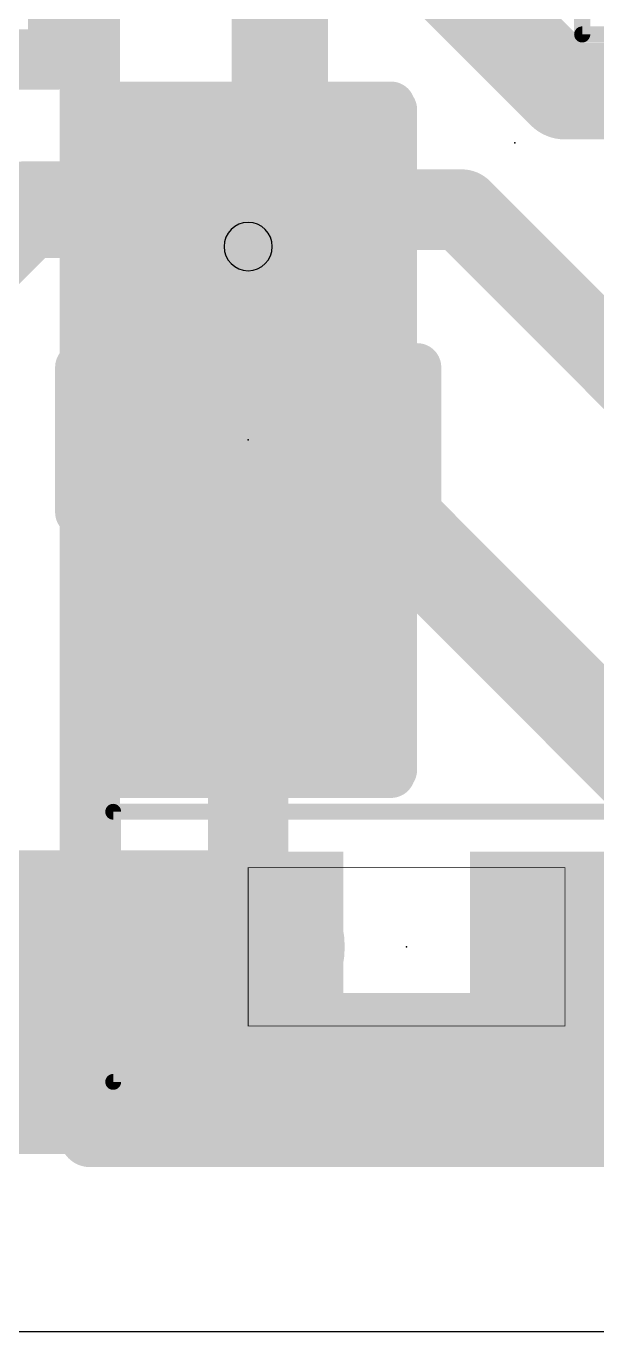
# Model space of a CAD drawing. Extents: x 23.6 to 57.9, y 14.1 to 54.9.
# Drawn here: x 31.899 to 33.701, y 14.085 to 18.205 of the extents above; entities that cross this region are included whole.
import ezdxf

# ---------------------------------------------------------------- set-up
doc = ezdxf.new("R2010")
doc.units = 0
for name, color, linetype in [('1', 12, 'CONTINUOUS'), ('15', 30, 'CONTINUOUS'), ('2', 41, 'CONTINUOUS'), ('20', 31, 'CONTINUOUS'), ('21', 253, 'CONTINUOUS'), ('22', 253, 'CONTINUOUS'), ('23', 53, 'CONTINUOUS'), ('24', 53, 'CONTINUOUS'), ('39', 12, 'CONTINUOUS'), ('41', 12, 'CONTINUOUS'), ('51', 253, 'CONTINUOUS'), ('52', 253, 'CONTINUOUS')]:
    doc.layers.add(name, color=color, linetype=linetype)

# ---------------------------------------------------------------- blocks, each defined once
blk = doc.blocks.new('RECT')
blk.add_solid([(-0.5, -0.5), (0.5, -0.5), (-0.5, 0.5), (0.5, 0.5)])

msp = doc.modelspace()

# ---------------------------------------------------------------- linework, layer by layer
at = {"layer": '1'}
for points, const_width in [([(33.6, 18), (33.2, 18.4)], 0.3048), ([(33.875, 18), (33.6, 18)], 0.3048), ([(31.8964, 17.6262), (31.2702, 17)], 0.3048), ([(32.6, 17.6262), (31.8964, 17.6262)], 0.3048), ([(33.2738, 17.6262), (32.6, 17.6262)], 0.254), ([(33.2738, 17.6262), (34.2, 16.7)], 0.254), ([(32.6, 16.1738), (32.6, 15.3)], 0.254), ([(32.6, 15.3), (30, 15.3)], 0.6096), ([(32.6, 15.3), (31.6, 15.3)], 0.3048), ([(34.4, 15.3), (33.6, 15.3)], 0.254), ([(46.8, 14.9), (29.7, 14.9)], 0.508)]:
    msp.add_lwpolyline(points, dxfattribs=dict(at, const_width=const_width))
for points, const_width in [([(33.6, 18.0762, 1), (33.6, 17.9238)], 0.1524), ([(33.5461, 17.9461, 1), (33.6539, 18.0539)], 0.1524), ([(31.8964, 17.7024, 1), (31.8964, 17.55)], 0.1524), ([(31.9503, 17.5723, 1), (31.8425, 17.6801)], 0.1524), ([(32.6, 17.55, 1), (32.6, 17.7024)], 0.1524), ([(32.6, 17.6897, 1), (32.6, 17.5627)], 0.127), ([(33.3187, 17.6711, 1), (33.2289, 17.5813)], 0.127), ([(33.2738, 17.5627, 1), (33.2738, 17.6897)], 0.127), ([(32.6635, 16.1738, 1), (32.5365, 16.1738)], 0.127), ([(32.6, 15.1476, 1), (32.6, 15.4524)], 0.3048), ([(32.6, 15.2238, 1), (32.6, 15.3762)], 0.1524), ([(33.6, 15.3635, 1), (33.6, 15.2365)], 0.127), ([(32.5365, 15.3, 1), (32.6635, 15.3)], 0.127)]:
    msp.add_lwpolyline(points, format="xyb", dxfattribs=dict(at, const_width=const_width))
at = {"layer": '15'}
for points, const_width in [([(32, 18.1), (32, 50)], 0.19), ([(32.7, 49.9), (32.7, 17)], 0.3048), ([(25.4, 18.1), (32, 18.1)], 0.19), ([(32.7, 17), (35, 14.7)], 0.3048)]:
    msp.add_lwpolyline(points, dxfattribs=dict(at, const_width=const_width))
for points, const_width in [([(32, 18.0525, 1), (32, 18.1475)], 0.095), ([(31.9525, 18.1, 1), (32.0475, 18.1)], 0.095), ([(32.7539, 17.0539, 1), (32.6461, 16.9461)], 0.1524), ([(32.6238, 17, 1), (32.7762, 17)], 0.1524)]:
    msp.add_lwpolyline(points, format="xyb", dxfattribs=dict(at, const_width=const_width))
at = {"layer": '2', "const_width": 0.19}
for points in [[(32.1, 25), (32.1, 14.7)], [(32.1, 14.7), (45.9, 14.7)]]:
    msp.add_lwpolyline(points, dxfattribs=at)
at = {"layer": '2', "const_width": 0.095}
for points in [[(32.1, 14.7475, 1), (32.1, 14.6525)], [(32.0525, 14.7, 1), (32.1475, 14.7)]]:
    msp.add_lwpolyline(points, format="xyb", dxfattribs=at)
at = {"layer": '20'}
msp.add_line((54.709, 14.085), (26.004, 14.085), dxfattribs=at)
at = {"layer": '21', "const_width": 0.1524}
for points in [[(32.0666, 17.1286), (32.0666, 16.6714)], [(33.1334, 16.6714), (33.1334, 17.1286)]]:
    msp.add_lwpolyline(points, dxfattribs=at)
at = {"layer": '21', "const_width": 0.0762}
for points in [[(32.1047, 17.1286, 1), (32.0285, 17.1286)], [(33.1715, 17.1286, 1), (33.0953, 17.1286)], [(32.0285, 16.6714, 1), (32.1047, 16.6714)], [(33.0953, 16.6714, 1), (33.1715, 16.6714)]]:
    msp.add_lwpolyline(points, format="xyb", dxfattribs=at)
at = {"layer": '22', "const_width": 0.127}
msp.add_lwpolyline([(31.192, 14.837), (35.692, 14.837)], dxfattribs=at)
at = {"layer": '23', "const_width": 0.1524}
for points in [[(32.6, 17.154), (32.6, 16.646)], [(32.346, 16.9), (32.854, 16.9)]]:
    msp.add_lwpolyline(points, dxfattribs=at)
at = {"layer": '23', "const_width": 0.0762}
for points in [[(32.6381, 17.154, 1), (32.5619, 17.154)], [(32.346, 16.9381, 1), (32.346, 16.8619)], [(32.854, 16.8619, 1), (32.854, 16.9381)], [(32.5619, 16.646, 1), (32.6381, 16.646)]]:
    msp.add_lwpolyline(points, format="xyb", dxfattribs=at)
at = {"layer": '23'}
for p in [(32.6, 16.9), (33.1, 15.3)]:
    msp.add_point(p, dxfattribs=at)
at = {"layer": '24'}
msp.add_point((33.442, 17.837), dxfattribs=at)
at = {"layer": '39'}
for points, const_width in [([(33.6546, 18.1789), (33.6546, 19.5789)], 0.0508), ([(36.8546, 18.1789), (33.6546, 18.1789)], 0.0508), ([(32.1428, 17.9414), (33.0572, 17.9414)], 0.1524), ([(32.1428, 15.8586), (32.1428, 17.9414)], 0.1524), ([(32.1492, 17.954), (33.0508, 17.954)], 0.1524), ([(32.1492, 15.846), (32.1492, 17.954)], 0.1524), ([(33.0508, 17.954), (33.0508, 15.846)], 0.1524), ([(33.0572, 17.9414), (33.0572, 15.8586)], 0.1524), ([(32.1492, 17.8308), (33.0508, 17.8308)], 0.1524), ([(32.1492, 17.6784), (33.0508, 17.6784)], 0.1524), ([(32.1492, 17.526), (33.0508, 17.526)], 0.1524), ([(32.1492, 17.3736), (33.0508, 17.3736)], 0.1524), ([(32.1492, 17.2212), (33.0508, 17.2212)], 0.1524), ([(32.1492, 17.0688), (33.0508, 17.0688)], 0.1524), ([(32.1492, 16.9164), (33.0508, 16.9164)], 0.1524), ([(32.1492, 16.764), (33.0508, 16.764)], 0.1524), ([(32.1492, 16.6116), (33.0508, 16.6116)], 0.1524), ([(32.1492, 16.4592), (33.0508, 16.4592)], 0.1524), ([(32.1492, 16.3068), (33.0508, 16.3068)], 0.1524), ([(32.1492, 16.1544), (33.0508, 16.1544)], 0.1524), ([(32.1492, 16.002), (33.0508, 16.002)], 0.1524), ([(33.0572, 15.8586), (32.1428, 15.8586)], 0.1524), ([(32.1492, 15.8496), (33.0508, 15.8496)], 0.1524), ([(33.0508, 15.846), (32.1492, 15.846)], 0.1524), ([(34.0262, 15.7262), (32.1738, 15.7262)], 0.05), ([(32.1738, 15.7262), (32.1738, 14.8738)], 0.05), ([(32.1738, 14.8738), (34.0262, 14.8738)], 0.05)]:
    msp.add_lwpolyline(points, dxfattribs=dict(at, const_width=const_width))
for points, const_width in [([(33.6546, 18.1916, 1), (33.6546, 18.1662)], 0.0254), ([(33.6419, 18.1789, 1), (33.6673, 18.1789)], 0.0254), ([(32.1428, 17.9795, 1), (32.1428, 17.9033)], 0.0762), ([(32.1809, 17.9414, 1), (32.1047, 17.9414)], 0.0762), ([(32.1492, 17.9921, 1), (32.1492, 17.9159)], 0.0762), ([(32.1873, 17.954, 1), (32.1111, 17.954)], 0.0762), ([(33.0889, 17.954, 1), (33.0127, 17.954)], 0.0762), ([(33.0953, 17.9414, 1), (33.0191, 17.9414)], 0.0762), ([(33.0508, 17.9159, 1), (33.0508, 17.9921)], 0.0762), ([(33.0572, 17.9033, 1), (33.0572, 17.9795)], 0.0762), ([(32.1492, 17.8689, 1), (32.1492, 17.7927)], 0.0762), ([(33.0508, 17.7927, 1), (33.0508, 17.8689)], 0.0762), ([(32.1492, 17.7165, 1), (32.1492, 17.6403)], 0.0762), ([(33.0508, 17.6403, 1), (33.0508, 17.7165)], 0.0762), ([(32.1492, 17.5641, 1), (32.1492, 17.4879)], 0.0762), ([(33.0508, 17.4879, 1), (33.0508, 17.5641)], 0.0762), ([(32.1492, 17.4117, 1), (32.1492, 17.3355)], 0.0762), ([(33.0508, 17.3355, 1), (33.0508, 17.4117)], 0.0762), ([(32.1492, 17.2593, 1), (32.1492, 17.1831)], 0.0762), ([(33.0508, 17.1831, 1), (33.0508, 17.2593)], 0.0762), ([(32.1492, 17.1069, 1), (32.1492, 17.0307)], 0.0762), ([(33.0508, 17.0307, 1), (33.0508, 17.1069)], 0.0762), ([(32.1492, 16.9545, 1), (32.1492, 16.8783)], 0.0762), ([(33.0508, 16.8783, 1), (33.0508, 16.9545)], 0.0762), ([(32.1492, 16.8021, 1), (32.1492, 16.7259)], 0.0762), ([(33.0508, 16.7259, 1), (33.0508, 16.8021)], 0.0762), ([(32.1492, 16.6497, 1), (32.1492, 16.5735)], 0.0762), ([(33.0508, 16.5735, 1), (33.0508, 16.6497)], 0.0762), ([(32.1492, 16.4973, 1), (32.1492, 16.4211)], 0.0762), ([(33.0508, 16.4211, 1), (33.0508, 16.4973)], 0.0762), ([(32.1492, 16.3449, 1), (32.1492, 16.2687)], 0.0762), ([(33.0508, 16.2687, 1), (33.0508, 16.3449)], 0.0762), ([(32.1492, 16.1925, 1), (32.1492, 16.1163)], 0.0762), ([(33.0508, 16.1163, 1), (33.0508, 16.1925)], 0.0762), ([(32.1492, 16.0401, 1), (32.1492, 15.9639)], 0.0762), ([(33.0508, 15.9639, 1), (33.0508, 16.0401)], 0.0762), ([(32.1428, 15.8967, 1), (32.1428, 15.8205)], 0.0762), ([(32.1492, 15.8877, 1), (32.1492, 15.8115)], 0.0762), ([(32.1492, 15.8841, 1), (32.1492, 15.8079)], 0.0762), ([(33.0508, 15.8115, 1), (33.0508, 15.8877)], 0.0762), ([(33.0508, 15.8079, 1), (33.0508, 15.8841)], 0.0762), ([(33.0572, 15.8205, 1), (33.0572, 15.8967)], 0.0762), ([(32.1047, 15.8586, 1), (32.1809, 15.8586)], 0.0762), ([(32.1111, 15.846, 1), (32.1873, 15.846)], 0.0762), ([(33.0127, 15.846, 1), (33.0889, 15.846)], 0.0762), ([(33.0191, 15.8586, 1), (33.0953, 15.8586)], 0.0762), ([(32.1738, 15.7387, 1), (32.1738, 15.7137)], 0.025), ([(32.1863, 15.7262, 1), (32.1613, 15.7262)], 0.025), ([(32.1738, 14.8863, 1), (32.1738, 14.8613)], 0.025), ([(32.1613, 14.8738, 1), (32.1863, 14.8738)], 0.025)]:
    msp.add_lwpolyline(points, format="xyb", dxfattribs=dict(at, const_width=const_width))
at = {"layer": '41', "const_width": 0.1524}
for points in [[(32.2, 16.4508), (32.2, 17.3492)], [(32.2, 17.3492), (33, 17.3492)], [(32.2, 16.4508), (32.2, 17.3492)], [(32.2, 17.3492), (33, 17.3492)], [(32.2508, 16.4508), (32.2508, 17.3492)], [(32.2508, 17.3492), (32.9492, 17.3492)], [(32.9492, 17.3492), (32.9492, 16.4508)], [(33, 17.3492), (33, 16.4508)], [(33, 17.3492), (33, 16.4508)], [(32.2, 17.2212), (33, 17.2212)], [(32.2, 17.2212), (33, 17.2212)], [(32.2508, 17.2212), (32.9492, 17.2212)], [(32.2, 17.0688), (33, 17.0688)], [(32.2, 17.0688), (33, 17.0688)], [(32.2508, 17.0688), (32.9492, 17.0688)], [(32.2, 16.9164), (33, 16.9164)], [(32.2, 16.9164), (33, 16.9164)], [(32.2508, 16.9164), (32.9492, 16.9164)], [(32.2, 16.764), (33, 16.764)], [(32.2, 16.764), (33, 16.764)], [(32.2508, 16.764), (32.9492, 16.764)], [(32.2, 16.6116), (33, 16.6116)], [(32.2, 16.6116), (33, 16.6116)], [(32.2508, 16.6116), (32.9492, 16.6116)], [(32.2, 16.4592), (33, 16.4592)], [(32.2, 16.4592), (33, 16.4592)], [(33, 16.4508), (32.2, 16.4508)], [(33, 16.4508), (32.2, 16.4508)], [(32.2508, 16.4592), (32.9492, 16.4592)], [(32.9492, 16.4508), (32.2508, 16.4508)]]:
    msp.add_lwpolyline(points, dxfattribs=at)
at = {"layer": '41', "const_width": 0.0762}
for points in [[(32.2381, 17.3492, 1), (32.1619, 17.3492)], [(32.2, 17.3873, 1), (32.2, 17.3111)], [(32.2381, 17.3492, 1), (32.1619, 17.3492)], [(32.2, 17.3873, 1), (32.2, 17.3111)], [(32.2889, 17.3492, 1), (32.2127, 17.3492)], [(32.2508, 17.3873, 1), (32.2508, 17.3111)], [(32.9873, 17.3492, 1), (32.9111, 17.3492)], [(32.9492, 17.3111, 1), (32.9492, 17.3873)], [(33.0381, 17.3492, 1), (32.9619, 17.3492)], [(33.0381, 17.3492, 1), (32.9619, 17.3492)], [(33, 17.3111, 1), (33, 17.3873)], [(33, 17.3111, 1), (33, 17.3873)], [(32.2, 17.2593, 1), (32.2, 17.1831)], [(32.2, 17.2593, 1), (32.2, 17.1831)], [(32.2508, 17.2593, 1), (32.2508, 17.1831)], [(32.9492, 17.1831, 1), (32.9492, 17.2593)], [(33, 17.1831, 1), (33, 17.2593)], [(33, 17.1831, 1), (33, 17.2593)], [(32.2, 17.1069, 1), (32.2, 17.0307)], [(32.2, 17.1069, 1), (32.2, 17.0307)], [(32.2508, 17.1069, 1), (32.2508, 17.0307)], [(32.9492, 17.0307, 1), (32.9492, 17.1069)], [(33, 17.0307, 1), (33, 17.1069)], [(33, 17.0307, 1), (33, 17.1069)], [(32.2, 16.9545, 1), (32.2, 16.8783)], [(32.2, 16.9545, 1), (32.2, 16.8783)], [(32.2508, 16.9545, 1), (32.2508, 16.8783)], [(32.9492, 16.8783, 1), (32.9492, 16.9545)], [(33, 16.8783, 1), (33, 16.9545)], [(33, 16.8783, 1), (33, 16.9545)], [(32.2, 16.8021, 1), (32.2, 16.7259)], [(32.2, 16.8021, 1), (32.2, 16.7259)], [(32.2508, 16.8021, 1), (32.2508, 16.7259)], [(32.9492, 16.7259, 1), (32.9492, 16.8021)], [(33, 16.7259, 1), (33, 16.8021)], [(33, 16.7259, 1), (33, 16.8021)], [(32.2, 16.6497, 1), (32.2, 16.5735)], [(32.2, 16.6497, 1), (32.2, 16.5735)], [(32.2508, 16.6497, 1), (32.2508, 16.5735)], [(32.9492, 16.5735, 1), (32.9492, 16.6497)], [(33, 16.5735, 1), (33, 16.6497)], [(33, 16.5735, 1), (33, 16.6497)], [(32.2, 16.4973, 1), (32.2, 16.4211)], [(32.2, 16.4973, 1), (32.2, 16.4211)], [(32.2, 16.4889, 1), (32.2, 16.4127)], [(32.2, 16.4889, 1), (32.2, 16.4127)], [(32.2508, 16.4973, 1), (32.2508, 16.4211)], [(32.2508, 16.4889, 1), (32.2508, 16.4127)], [(32.9492, 16.4211, 1), (32.9492, 16.4973)], [(32.9492, 16.4127, 1), (32.9492, 16.4889)], [(33, 16.4211, 1), (33, 16.4973)], [(33, 16.4211, 1), (33, 16.4973)], [(33, 16.4127, 1), (33, 16.4889)], [(33, 16.4127, 1), (33, 16.4889)], [(32.1619, 16.4508, 1), (32.2381, 16.4508)], [(32.1619, 16.4508, 1), (32.2381, 16.4508)], [(32.2127, 16.4508, 1), (32.2889, 16.4508)], [(32.9111, 16.4508, 1), (32.9873, 16.4508)], [(32.9619, 16.4508, 1), (33.0381, 16.4508)], [(32.9619, 16.4508, 1), (33.0381, 16.4508)]]:
    msp.add_lwpolyline(points, format="xyb", dxfattribs=at)
at = {"layer": '51'}
for points, const_width in [([(32.1936, 17.6874), (32.1936, 17.408)], 0.1524), ([(33.0064, 17.6874), (32.1936, 17.6874)], 0.1524), ([(33.0064, 17.408), (33.0064, 17.6874)], 0.1524), ([(32.1936, 17.408), (33.0064, 17.408)], 0.1524), ([(32.1936, 17.408), (32.1936, 16.392)], 0.1524), ([(33.0064, 16.392), (33.0064, 17.408)], 0.1524), ([(33.0064, 16.392), (32.1936, 16.392)], 0.1524), ([(32.1936, 16.392), (32.1936, 16.1126)], 0.1524), ([(33.0064, 16.1126), (33.0064, 16.392)], 0.1524), ([(32.1936, 16.1126), (33.0064, 16.1126)], 0.1524), ([(32.6, 15.05), (32.6, 15.55)], 0.0025), ([(32.6, 15.55), (33.6, 15.55)], 0.0025), ([(33.6, 15.55), (33.6, 15.05)], 0.0025), ([(33.6, 15.05), (32.6, 15.05)], 0.0025)]:
    msp.add_lwpolyline(points, dxfattribs=dict(at, const_width=const_width))
for points, const_width in [([(32.2317, 17.6874, 1), (32.1555, 17.6874)], 0.0762), ([(32.1936, 17.7255, 1), (32.1936, 17.6493)], 0.0762), ([(33.0445, 17.6874, 1), (32.9683, 17.6874)], 0.0762), ([(33.0064, 17.6493, 1), (33.0064, 17.7255)], 0.0762), ([(32.1936, 17.4461, 1), (32.1936, 17.3699)], 0.0762), ([(32.2317, 17.408, 1), (32.1555, 17.408)], 0.0762), ([(33.0445, 17.408, 1), (32.9683, 17.408)], 0.0762), ([(33.0064, 17.3699, 1), (33.0064, 17.4461)], 0.0762), ([(32.1555, 17.408, 1), (32.2317, 17.408)], 0.0762), ([(32.9683, 17.408, 1), (33.0445, 17.408)], 0.0762), ([(32.1936, 16.4301, 1), (32.1936, 16.3539)], 0.0762), ([(32.2317, 16.392, 1), (32.1555, 16.392)], 0.0762), ([(33.0445, 16.392, 1), (32.9683, 16.392)], 0.0762), ([(33.0064, 16.3539, 1), (33.0064, 16.4301)], 0.0762), ([(32.1555, 16.392, 1), (32.2317, 16.392)], 0.0762), ([(32.9683, 16.392, 1), (33.0445, 16.392)], 0.0762), ([(32.1936, 16.1507, 1), (32.1936, 16.0745)], 0.0762), ([(33.0064, 16.0745, 1), (33.0064, 16.1507)], 0.0762), ([(32.1555, 16.1126, 1), (32.2317, 16.1126)], 0.0762), ([(32.9683, 16.1126, 1), (33.0445, 16.1126)], 0.0762), ([(32.6006, 15.55, 1), (32.5994, 15.55)], 0.0013), ([(32.6, 15.5506, 1), (32.6, 15.5494)], 0.0013), ([(33.6006, 15.55, 1), (33.5994, 15.55)], 0.0013), ([(33.6, 15.5494, 1), (33.6, 15.5506)], 0.0013), ([(32.6, 15.0506, 1), (32.6, 15.0494)], 0.0013), ([(32.5994, 15.05, 1), (32.6006, 15.05)], 0.0013), ([(33.5994, 15.05, 1), (33.6006, 15.05)], 0.0013), ([(33.6, 15.0494, 1), (33.6, 15.0506)], 0.0013)]:
    msp.add_lwpolyline(points, format="xyb", dxfattribs=dict(at, const_width=const_width))
for start, end in [(90, 270), (270, 90)]:
    msp.add_arc((32.6, 17.5096), 0.0762, start, end, dxfattribs=at)
at = {"layer": '52', "const_width": 0.2032}
msp.add_lwpolyline([(29.442, 14.837), (37.442, 14.837)], dxfattribs=at)

# ---------------------------------------------------------------- block references
at = {"layer": '1', "xscale": 0.4524, "yscale": 0.6984, "rotation": 270}
for p in [(32.6, 17.6262), (32.6, 16.1738)]:
    msp.add_blockref('RECT', p, dxfattribs=at)
at = {"layer": '1', "xscale": 0.6, "yscale": 0.6}
for p in [(32.6, 15.3), (33.6, 15.3)]:
    msp.add_blockref('RECT', p, dxfattribs=at)
at = {"layer": '51', "xscale": 0.2, "yscale": 0.5}
msp.add_blockref('RECT', (32.7, 15.3), dxfattribs=at)
at = {"layer": '51', "xscale": 0.2, "yscale": 0.5, "rotation": 180}
msp.add_blockref('RECT', (33.5, 15.3), dxfattribs=at)

doc.saveas('drawing.dxf')
